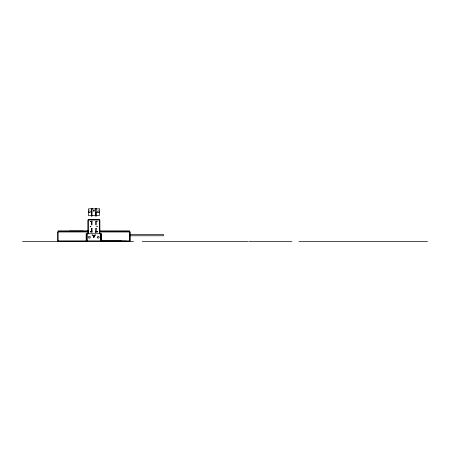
<?xml version="1.0" encoding="UTF-8"?>
<svg xmlns="http://www.w3.org/2000/svg" width="450" height="450" viewBox="0 0 450 450"><rect width="100%" height="100%" fill="white"/><g stroke="black" fill="none" stroke-linecap="round" stroke-linejoin="round"><path stroke-width="0.67" d="M125.73 241.672L129.313 241.661L129.724 240.705L129.167 240.705M129.167 241.251L129.825 241.149L129.825 235.755M91.451 208.429L92.008 208.429M95.687 208.429L96.244 208.429M91.451 212.186L92.008 212.186M95.687 212.186L96.244 212.186M91.451 215.938L92.008 215.938M95.687 215.938L96.244 215.938M88.256 230.856L58.151 230.856L58.151 241.442M99.461 230.856L129.572 230.856L129.572 241.442M58.151 231.407L88.256 231.407M90.36 231.407L91.761 231.407M95.962 231.407L97.363 231.407M99.461 231.407L129.572 231.407M95.85 231.531C99.422 231.801 95.535 231.924 97.245 231.57M100.001 231.531L122.147 231.531M123.249 231.688L126.276 231.688M88.256 231.964L57.594 231.964L57.594 240.891L130.123 240.891L130.123 231.964L99.461 231.964M90.231 231.964L92.323 231.964M95.4 231.964L97.492 231.964M129.926 234.439L163.474 234.439L163.474 235.766L129.926 235.778M100.693 240.857L122.147 240.857M123.249 241.132L126.276 241.132M58.703 241.408L64.738 241.408M65.852 241.419L87.306 241.419M22.5 241.442L133.532 241.442M142.228 241.442L248.231 241.442M249.154 241.442L292.005 241.442M298.941 241.442L427.5 241.442M129.274 231.705L129.825 231.705L129.825 234.405M129.274 241.149L129.825 241.149M125.522 241.554L129.42 241.554M95.625 231.981L95.721 232.453M129.724 240.705L129.724 241.256M101.554 240.891L101.554 233.747L86.164 233.747L86.164 240.891M100.997 233.747L101.002 241.442M100.446 233.747L100.446 240.891M99.889 233.747L99.889 220.016L87.829 220.016L87.829 233.747M99.337 233.747L99.337 219.465L88.386 219.465L88.386 233.747M95.828 212.186L95.828 215.511M94.416 235.395L94.416 236.768M93.308 235.395L93.308 236.768M91.592 212.186L91.592 215.511M87.278 233.747L87.278 240.891M86.721 233.747L86.721 241.442M83.278 231.671L83.278 231.12L69.547 231.12L69.547 231.671M81.551 231.12L81.551 231.671M77.867 231.12L77.867 231.671M74.407 231.12L74.407 231.671M70.723 231.12L70.723 231.671M90.439 221.496L90.877 221.558L90.444 221.456M90.439 226.586L90.883 226.626L90.439 226.586M90.439 231.677L90.877 231.733L90.439 231.654M92.183 235.091C92.801 236.109 92.886 234.079 92.183 235.091M93.566 237.544L94.151 237.623L93.578 237.487M94.95 235.091C95.631 236.098 95.535 234.096 94.95 235.091M96.84 221.496L97.279 221.558L96.846 221.456M96.84 226.586L97.284 226.626L96.84 226.586M92.008 208.322L91.451 208.322L91.451 216.045L92.008 216.045L92.008 208.322M96.244 208.322L95.687 208.322L95.687 216.045L96.244 216.045L96.244 208.322M99.411 208.862L88.414 208.862L88.414 215.511L99.411 215.511L99.411 208.862M92.014 221.192L91.479 221.192L91.479 224.876L92.014 224.876L92.014 221.192M96.244 221.192L95.704 221.192L95.704 224.876L96.244 224.876L96.244 221.192M92.014 228.336L91.479 228.336L91.479 232.02L92.014 232.02L92.014 228.336M96.244 228.336L95.704 228.336L95.704 232.02L96.244 232.02L96.244 228.336M93.628 211.095A0.574 0.574 0 0 0 94.483 210.6A0.574 0.574 0 0 0 93.628 210.105A0.574 0.574 0 0 0 93.628 211.095M89.038 212.574A0.894 0.894 0 0 0 90.377 211.804A0.894 0.894 0 0 0 89.038 211.028A0.894 0.894 0 0 0 89.038 212.574M97.897 212.574A0.894 0.894 0 0 0 99.236 211.804A0.894 0.894 0 0 0 97.897 211.028A0.894 0.894 0 0 0 97.897 212.574M88.982 237.954A0.894 0.894 0 0 0 90.326 237.184A0.894 0.894 0 0 0 88.982 236.407A0.894 0.894 0 0 0 88.982 237.954M93.572 236.475A0.574 0.574 0 0 0 94.433 235.98A0.574 0.574 0 0 0 93.572 235.485A0.574 0.574 0 0 0 93.572 236.475M97.841 237.954A0.894 0.894 0 0 0 99.186 237.184A0.894 0.894 0 0 0 97.841 236.407A0.894 0.894 0 0 0 97.841 237.954"/></g></svg>
